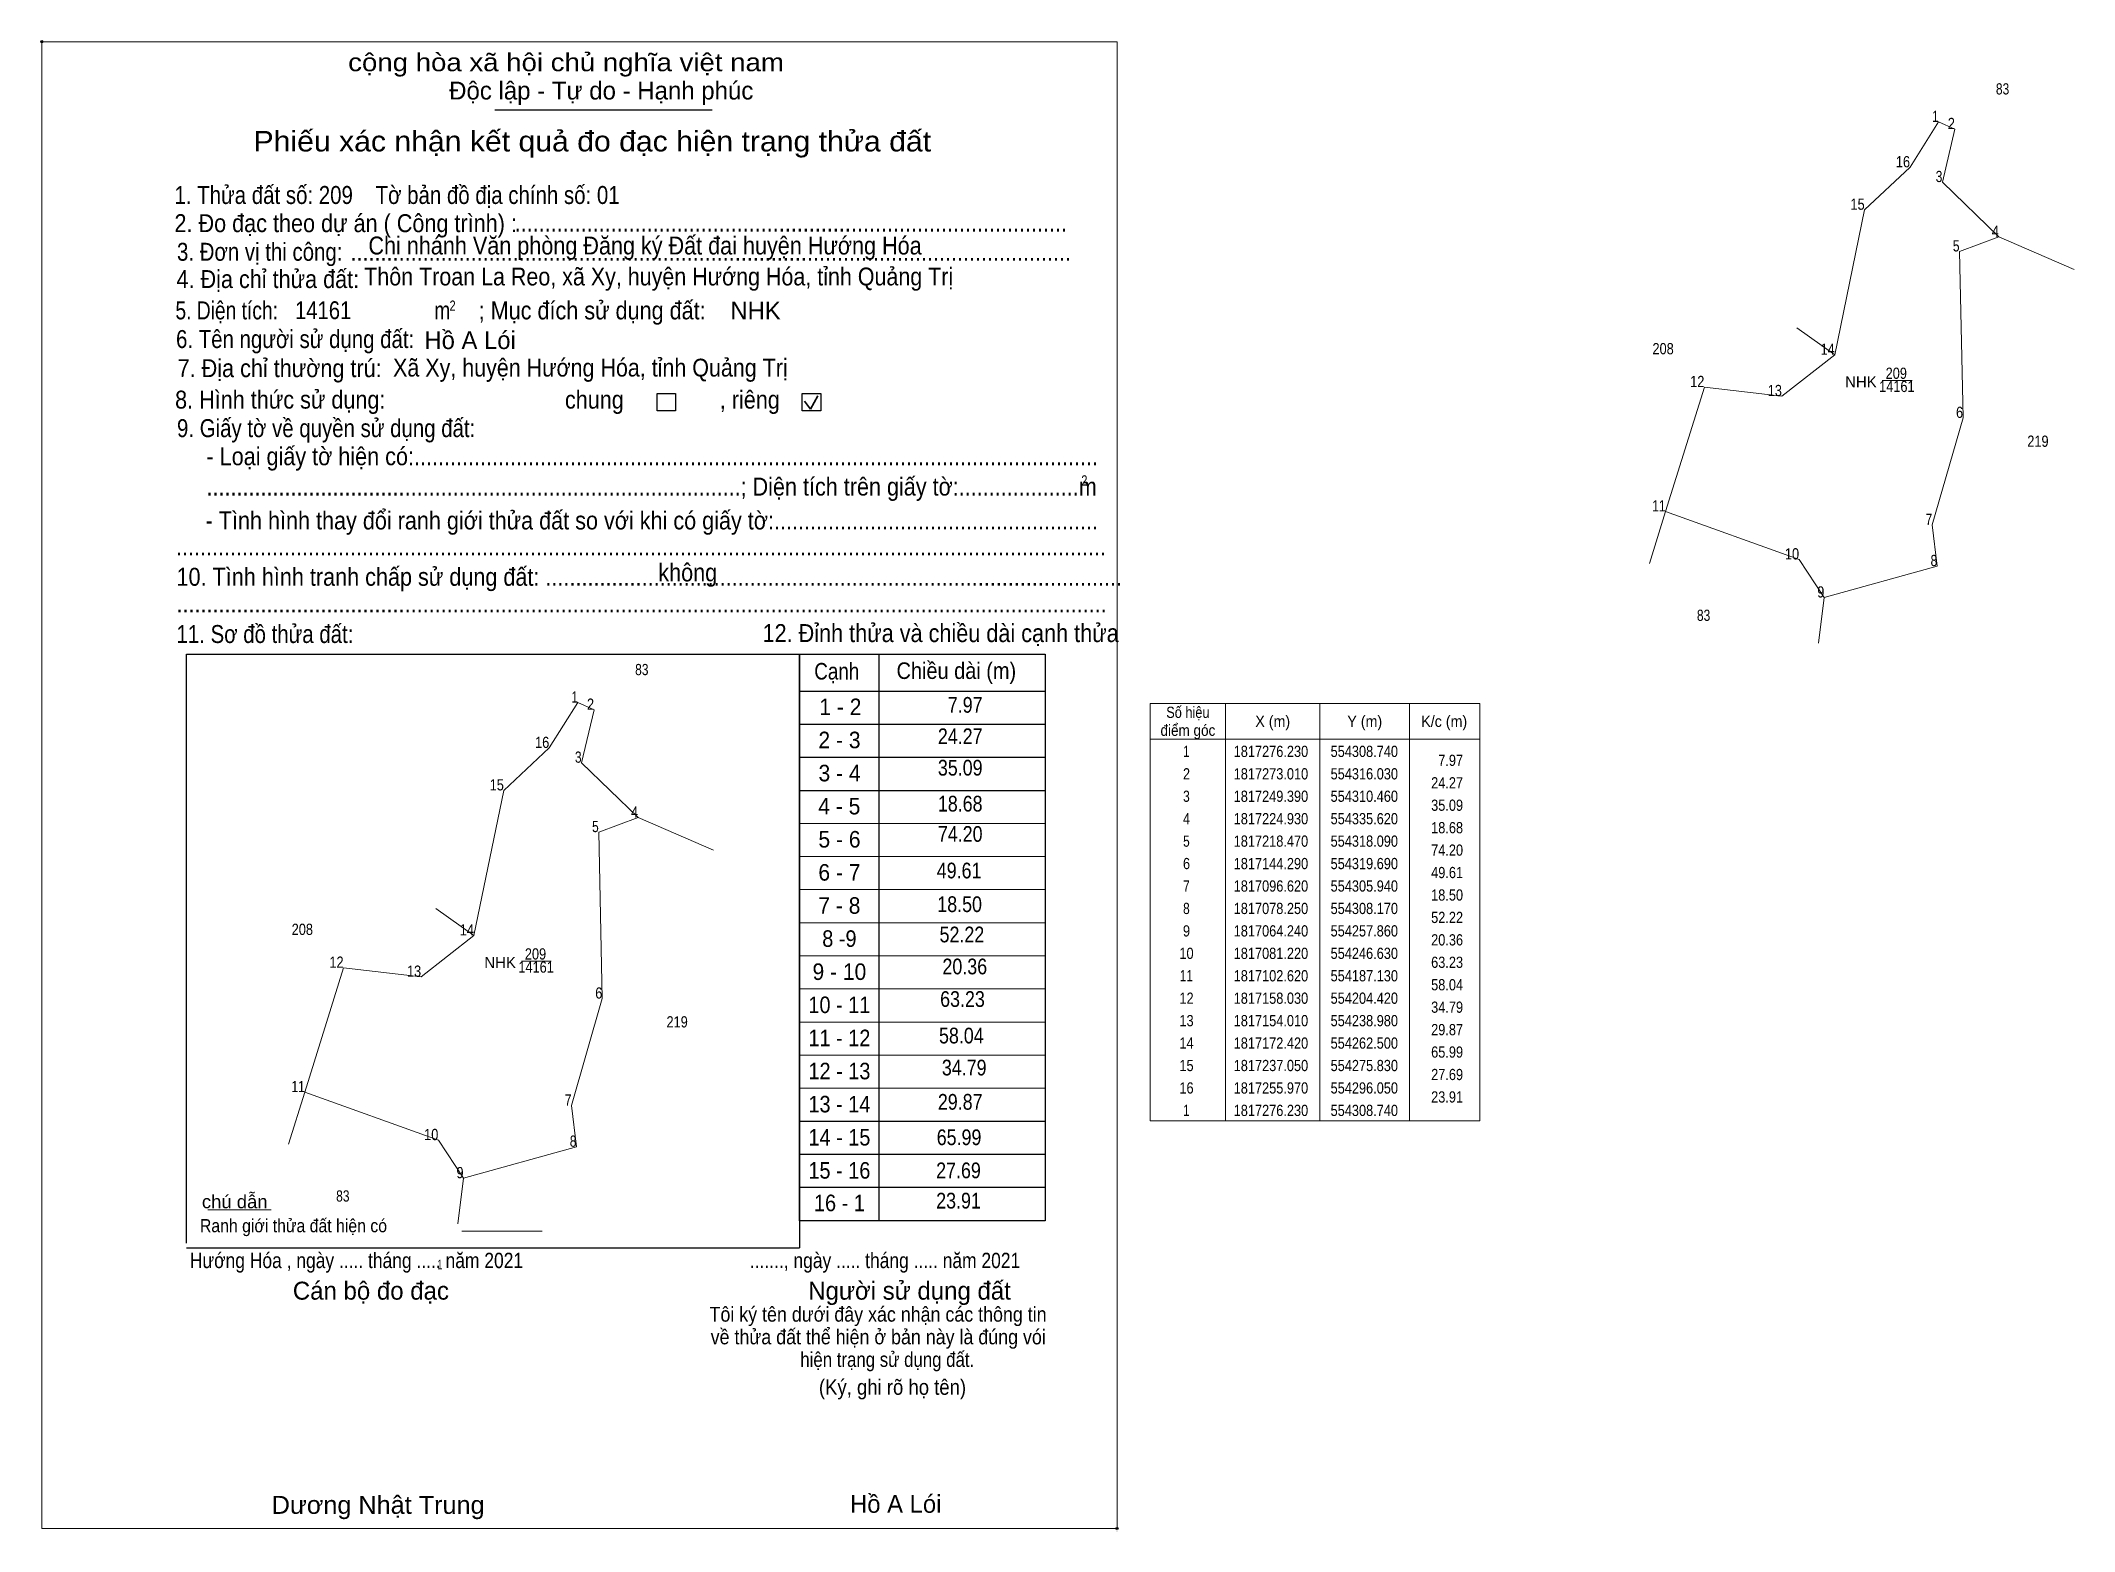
# Model space of a CAD drawing. Header units: metres. Extents: x 553463 to 554369, y 1816648 to 1817312.
import ezdxf
from ezdxf.enums import TextEntityAlignment as Align

# ---------------------------------------------------------------- set-up
doc = ezdxf.new("R2010")
doc.units = ezdxf.units.M
doc.header["$LTSCALE"] = 2
doc.header["$PDMODE"] = 32
doc.header["$PDSIZE"] = 1
for name, color, linetype, lineweight in [('1', 7, 'Continuous', 13), ('10', 7, 'Continuous', 13), ('17', 7, 'Continuous', 13), ('2', 7, 'Continuous', 25), ('30', 7, 'Continuous', 25), ('6', 7, 'Continuous', 13), ('63', 7, 'Continuous', 13)]:
    doc.layers.add(name, color=color, linetype=linetype, lineweight=lineweight)

msp = doc.modelspace()

# ---------------------------------------------------------------- linework, layer by layer
at = {"layer": '1'}
for points in [[(554308.74, 1817276.23), (554316.03, 1817273.01), (554310.46, 1817249.39), (554335.62, 1817224.93), (554318.09, 1817218.47), (554319.69, 1817144.29), (554305.94, 1817096.62), (554308.17, 1817078.25), (554257.86, 1817064.24), (554246.63, 1817081.22), (554187.13, 1817102.62), (554204.42, 1817158.03), (554238.98, 1817154.01), (554262.5, 1817172.42), (554275.83, 1817237.05), (554296.05, 1817255.97)], [(553702.48, 1817017.46), (553709.77, 1817014.24), (553704.2, 1816990.62), (553729.36, 1816966.16), (553711.83, 1816959.7), (553713.43, 1816885.52), (553699.68, 1816837.85), (553701.91, 1816819.48), (553651.6, 1816805.47), (553640.37, 1816822.45), (553580.87, 1816843.85), (553598.16, 1816899.26), (553632.72, 1816895.24), (553656.24, 1816913.65), (553669.57, 1816978.28), (553689.79, 1816997.2)]]:
    msp.add_lwpolyline(points, close=True, dxfattribs=at)
at = {"layer": '10'}
for p, q in [((554335.62, 1817224.93), (554369.24, 1817210.46)), ((554255.26, 1817043.91), (554257.86, 1817064.24)), ((553729.36, 1816966.16), (553762.98, 1816951.69)), ((553649, 1816785.14), (553651.6, 1816805.47))]:
    msp.add_line(p, q, dxfattribs=at)
for points in [[(554316.03, 1817273.01), (554310.46, 1817249.39), (554335.62, 1817224.93), (554318.09, 1817218.47), (554319.69, 1817144.29), (554305.94, 1817096.62), (554308.17, 1817078.25), (554257.86, 1817064.24), (554246.63, 1817081.22), (554187.13, 1817102.62)], [(554262.5, 1817172.42), (554275.83, 1817237.05), (554296.05, 1817255.97), (554308.74, 1817276.23), (554316.03, 1817273.01)], [(554245.57, 1817184.48), (554262.5, 1817172.42), (554238.98, 1817154.01), (554204.42, 1817158.03), (554187.13, 1817102.62), (554179.91, 1817079.46)], [(553709.77, 1817014.24), (553704.2, 1816990.62), (553729.36, 1816966.16), (553711.83, 1816959.7), (553713.43, 1816885.52), (553699.68, 1816837.85), (553701.91, 1816819.48), (553651.6, 1816805.47), (553640.37, 1816822.45), (553580.87, 1816843.85)], [(553656.24, 1816913.65), (553669.57, 1816978.28), (553689.79, 1816997.2), (553702.48, 1817017.46), (553709.77, 1817014.24)], [(553639.31, 1816925.71), (553656.24, 1816913.65), (553632.72, 1816895.24), (553598.16, 1816899.26), (553580.87, 1816843.85), (553573.65, 1816820.69)]]:
    msp.add_lwpolyline(points, dxfattribs=at)
at = {"layer": '17'}
msp.add_line((553537.67, 1816791.34), (553565.91, 1816791.34), dxfattribs=at)
at = {"layer": '2'}
for p, q in [((553665.47, 1817281.53), (553762.34, 1817281.53)), ((553528.11, 1817039.03), (553801.24, 1817039.03)), ((553528.11, 1816776.51), (553528.11, 1817039.03)), ((553801.24, 1816774.36), (553528.11, 1816774.36))]:
    msp.add_line(p, q, dxfattribs=at)
at = {"layer": '2', "lineweight": 35}
for p, q in [((553806.19, 1817148.14), (553809.51, 1817154.07)), ((553803.47, 1817151.68), (553806.19, 1817148.14))]:
    msp.add_line(p, q, dxfattribs=at)
at = {"layer": '2', "lineweight": 13}
msp.add_lwpolyline([(553463.7, 1817311.91), (553942.74, 1817311.91), (553942.74, 1816649.35), (553463.7, 1816649.35)], close=True, dxfattribs=at)
at = {"layer": '2'}
for points in [[(553737.8, 1817155.1), (553746.02, 1817155.1), (553746.02, 1817147.42), (553737.8, 1817147.42)], [(553802.52, 1817155.1), (553810.75, 1817155.1), (553810.75, 1817147.42), (553802.52, 1817147.42)]]:
    msp.add_lwpolyline(points, close=True, dxfattribs=at)
for p in [(553463.7, 1817311.91), (553942.73, 1816649.35)]:
    msp.add_point(p, dxfattribs=at)
at = {"layer": '30'}
for p, q in [((553801.24, 1816786.53), (553801.24, 1817039.04)), ((553801.24, 1817039.04), (553910.66, 1817039.04)), ((553836.65, 1817039.04), (553836.65, 1816786.53)), ((553910.66, 1817039.04), (553910.66, 1816786.53)), ((553801.24, 1817022.58), (553910.66, 1817022.58)), ((553801.24, 1817007.83), (553910.66, 1817007.83)), ((553801.24, 1816993.08), (553910.66, 1816993.08)), ((553801.24, 1816978.32), (553910.66, 1816978.32)), ((553910.66, 1816830.79), (553801.24, 1816830.79)), ((553910.66, 1816816.03), (553801.24, 1816816.03)), ((553910.66, 1816801.28), (553801.24, 1816801.28)), ((553910.66, 1816786.53), (553801.24, 1816786.53))]:
    msp.add_line(p, q, dxfattribs=at)
at = {"layer": '30', "lineweight": 13}
for p, q in [((553801.24, 1816963.57), (553910.66, 1816963.57)), ((553801.24, 1816948.82), (553910.66, 1816948.82)), ((553801.24, 1816934.07), (553910.66, 1816934.07)), ((553801.24, 1816919.31), (553910.66, 1816919.31)), ((553801.24, 1816904.56), (553910.66, 1816904.56)), ((553801.24, 1816889.81), (553910.66, 1816889.81)), ((553801.24, 1816875.05), (553910.66, 1816875.05)), ((553801.24, 1816860.3), (553910.66, 1816860.3)), ((553801.24, 1816845.55), (553910.66, 1816845.55)), ((553801.24, 1816830.78), (553910.66, 1816830.78)), ((553801.24, 1816816.03), (553910.66, 1816816.03)), ((553801.24, 1816801.28), (553910.66, 1816801.28))]:
    msp.add_line(p, q, dxfattribs=at)
at = {"layer": '6'}
msp.add_line((553650.91, 1816781.82), (553686.61, 1816781.82), dxfattribs=at)
at = {"layer": '63'}
for p, q in [((554283.61, 1817160.92), (554296.97, 1817160.92)), ((553991.11, 1817017.09), (553991.11, 1816831.09)), ((554033.11, 1817017.09), (554033.11, 1816831.09)), ((554073.11, 1817017.09), (554073.11, 1816831.09)), ((553957.51, 1817001.09), (554104.31, 1817001.09)), ((553677.35, 1816902.15), (553690.71, 1816902.15))]:
    msp.add_line(p, q, dxfattribs=at)
at = {"layer": '63', "lineweight": 25}
msp.add_line((553801.25, 1817039.04), (553801.25, 1816774.37), dxfattribs=at)
at = {"layer": '63'}
msp.add_lwpolyline([(553957.51, 1817017.09), (554104.31, 1817017.09), (554104.31, 1816831.09), (553957.51, 1816831.09)], close=True, dxfattribs=at)

# ---------------------------------------------------------------- texts
at = {"layer": '1'}
for s, height, width, p in [('209', 5, 0.85, (554289.915, 1817161.69)), ('14161', 5, 0.85, (554290.18, 1817155.83)), ('14161', 5, 0.85, (553683.92, 1816897.06)), ('209', 5, 0.85, (553683.655, 1816902.92)), ('1', 4.225, 0.7, (553641.04, 1816764.88))]:
    msp.add_text(s, height=height, dxfattribs=dict(at, width=width)).set_placement(p, align=Align.CENTER)
for p in [(554274.16, 1817157.87), (553667.9, 1816899.1)]:
    msp.add_text('NHK', height=5, dxfattribs=at).set_placement(p, align=Align.CENTER)
at = {"layer": '10'}
for s, height, width, p in [('1 - 2', 7.377, 0.95, (553819.475, 1817011.84)), ('2 - 3', 7.377, 0.95, (553819.09, 1816997.09)), ('3 - 4', 7.377, 0.95, (553819.135, 1816982.33)), ('4 - 5', 7.377, 0.95, (553819.01, 1816967.59)), ('5 - 6', 7.377, 0.95, (553819.095, 1816952.83)), ('6 - 7', 7.377, 0.95, (553819.06, 1816938.08)), ('7 - 8', 7.37, 0.95, (553819.05, 1816923.32)), ('8 -9', 7.37, 0.9, (553819.05, 1816908.57)), ('9 - 10', 7.37, 0.95, (553819.05, 1816893.82)), ('10 - 11', 7.37, 0.9, (553819.045, 1816879.06)), ('11 - 12', 7.37, 0.9, (553819.05, 1816864.3)), ('12 - 13', 7.37, 0.9, (553819.055, 1816849.55)), ('13 - 14', 7.37, 0.9, (553819.05, 1816834.8)), ('14 - 15', 7.37, 0.9, (553819.055, 1816820.03)), ('15 - 16', 7.37, 0.9, (553819.05, 1816805.28)), ('16 - 1', 7.37, 0.9, (553819.055, 1816790.78))]:
    msp.add_text(s, height=height, dxfattribs=dict(at, width=width)).set_placement(p, align=Align.CENTER)
at = {"layer": '2'}
for s, height, width, p in [('cộng hòa xã hội chủ nghĩa việt nam', 7.995, 1.15, (553600.2, 1817298.79)), ('1. Thửa đất số: 209    Tờ bản đồ địa chính số: 01', 8.01, 0.85, (553522.81, 1817239.63)), ('2. Đo đạc theo dự án ( Công trình) : ', 8.001, 0.9, (553522.81, 1817227.08)), ('............................................................................................', 8.001, 0.9, (553674.34, 1817227.36)), ('3. Đơn vị thi công:', 8.001, 0.85, (553523.94, 1817214.33)), ('Chi nhánh Văn phòng Đăng ký Đất đai huyện Hướng Hóa', 7.994, 0.9, (553609.22, 1817217.12)), ('4. Địa chỉ thửa đất:', 8.001, 0.9, (553523.72, 1817202.16)), ('........................................................................................................................', 8.001, 0.9, (553601.23, 1817214.33)), ('Thôn Troan La Reo, xã Xy, huyện Hướng Hóa, tỉnh Quảng Trị', 7.943, 0.9, (553607.34, 1817203.33)), ('5. Diện tích:', 8.001, 0.8, (553523.24, 1817188.2)), ('14161', 7.94, 0.85, (553576.5, 1817188.32)), ('m', 7.995, 0.8, (553638.55, 1817188.2)), ('2', 4.568, 0.8, (553645.35, 1817192.03)), ('; Mục đích sử dụng đất:', 7.995, 0.9, (553658.34, 1817188.2)), ('6. Tên người sử dụng đất:', 8.001, 0.85, (553523.51, 1817175.43)), ('7. Địa chỉ thường trú:', 8.001, 0.9, (553524.22, 1817162.46)), ('Xã Xy, huyện Hướng Hóa, tỉnh Quảng Trị', 7.943, 0.9, (553620.21, 1817162.73)), ('8. Hình thức sử dụng:', 8.001, 0.9, (553523.09, 1817148.44)), ('chung                , riêng', 7.995, 0.9, (553696.78, 1817148.44)), ('9. Giấy tờ về quyền sử dụng đất:', 8.001, 0.85, (553523.94, 1817135.73)), ('     - Loại giấy tờ hiện có:..................................................................................................................', 7.995, 0.9, (553523.72, 1817123.2)), ('     .........................................................................................; Diện tích trên giấy tờ:....................m', 7.995, 0.9, (553523.72, 1817109.68)), ('2', 4.568, 0.8, (553926.84, 1817114.15)), ('     - Tình hình thay đổi ranh giới thửa đất so với khi có giấy tờ:......................................................', 7.995, 0.9, (553523.31, 1817094.59)), ('...........................................................................................................................................................', 7.995, 0.9, (553523.51, 1817083)), ('10. Tình hình tranh chấp sử dụng đất: ................................................................................................', 8.001, 0.9, (553523.72, 1817069.48)), ('không', 7.996, 0.9, (553738.38, 1817071.43)), ('...........................................................................................................................................................', 7.995, 0.9, (553523.72, 1817057.64)), ('11. Sơ đồ thửa đất:', 8.001, 0.85, (553523.72, 1817043.98)), ('12. Đỉnh thửa và chiều dài cạnh thửa', 8.011, 0.9, (553784.8, 1817044.39)), ('Hướng Hóa , ngày ..... tháng ..... năm 2021', 6.833, 0.85, (553529.68, 1816765.41)), ('......., ngày ..... tháng ..... năm 2021', 6.833, 0.85, (553779.16, 1816765.41)), ('(Ký, ghi rõ họ tên)', 6.854, 0.9, (553809.93, 1816708.94)), ('Dương Nhật Trung', 8.004, 1.05, (553566.13, 1816655.9))]:
    msp.add_text(s, height=height, dxfattribs=dict(at, width=width)).set_placement(p)
for s, height, p in [('Độc lập - Tự do - Hạnh phúc', 7.995, (553645.19, 1817286.19)), ('NHK', 7.943, (553770.5, 1817188.15)), ('Hồ A Lói', 7.94, (553634.17, 1817174.99)), ('Cán bộ đo đạc', 7.996, (553575.54, 1816751.35)), ('Người sử dụng đất', 7.995, (553805.16, 1816751.35)), ('Hồ A Lói', 7.94, (553823.79, 1816656.37))]:
    msp.add_text(s, height=height, dxfattribs=at).set_placement(p)
for s, height, width, p in [('Phiếu xác nhận kết quả đo đạc hiện trạng thửa đất', 9.136, 1.1, (553708.97, 1817263.04)), ('Tôi ký tên dưới đây xác nhận các thông tin', 6.605, 0.9, (553836.28, 1816741.54)), ('về thửa đất thể hiện ở bản này là đúng vói', 6.605, 0.9, (553836.355, 1816731.44)), ('hiện trạng sử dụng đất.', 6.591, 0.85, (553840.375, 1816721.38))]:
    msp.add_text(s, height=height, dxfattribs=dict(at, width=width)).set_placement(p, align=Align.CENTER)
msp.add_text('.', height=2.285, dxfattribs=at).set_placement((553942.681, 1816648.1), align=Align.CENTER)
at = {"layer": '30'}
for s, width, p in [('Chiều dài (m)', 0.9, (553844.51, 1817027.96)), ('Cạnh', 0.85, (553807.86, 1817027.71))]:
    msp.add_text(s, height=7.377, dxfattribs=dict(at, width=width)).set_placement(p)
at = {"layer": '6'}
for s, width, p in [('chú dẫn', 1.05, (553535.03, 1816792.09)), ('Ranh giới thửa đất hiện có ', 0.9, (553534.15, 1816781.39))]:
    msp.add_text(s, height=5.854, dxfattribs=dict(at, width=width)).set_placement(p)
at = {"layer": '63'}
for s, width, p in [('83', 0.8, (554337.275, 1817288.42)), ('208', 0.85, (554186.035, 1817172.65)), ('219', 0.85, (554353.025, 1817131.43)), ('83', 0.8, (554204.075, 1817053.83)), ('83', 0.8, (553731.015, 1817029.65)), ('Số hiệu', 0.85, (553974.305, 1817010.59)), ('X (m)', 0.95, (554012.11, 1817006.59)), ('Y (m)', 0.95, (554053.11, 1817006.59)), ('K/c (m)', 0.95, (554088.515, 1817006.59)), ('điểm góc', 0.9, (553974.315, 1817002.59)), (' 1', 0.75, (553972.91, 1816993.19)), ('1817276.230', 0.85, (554011.31, 1816993.19)), ('554308.740', 0.85, (554052.905, 1816993.19)), (' 2', 0.85, (553972.91, 1816983.19)), ('1817273.010', 0.85, (554011.31, 1816983.19)), ('554316.030', 0.85, (554052.905, 1816983.19)), (' 3', 0.8, (553972.915, 1816973.19)), ('1817249.390', 0.85, (554011.31, 1816973.19)), ('554310.460', 0.85, (554052.905, 1816973.19)), (' 4', 0.85, (553972.91, 1816963.19)), ('1817224.930', 0.85, (554011.31, 1816963.19)), ('554335.620', 0.85, (554052.905, 1816963.19)), (' 5', 0.8, (553972.915, 1816953.19)), ('1817218.470', 0.85, (554011.31, 1816953.19)), ('554318.090', 0.85, (554052.905, 1816953.19)), (' 6', 0.85, (553972.915, 1816943.19)), ('1817144.290', 0.85, (554011.31, 1816943.19)), ('554319.690', 0.85, (554052.905, 1816943.19)), (' 7', 0.8, (553972.91, 1816933.19)), ('1817096.620', 0.85, (554011.31, 1816933.19)), ('554305.940', 0.85, (554052.905, 1816933.19)), (' 8', 0.8, (553972.91, 1816923.19)), ('1817078.250', 0.85, (554011.31, 1816923.19)), ('554308.170', 0.85, (554052.905, 1816923.19)), ('208', 0.85, (553579.775, 1816913.88)), (' 9', 0.85, (553972.91, 1816913.19)), ('1817064.240', 0.85, (554011.31, 1816913.19)), ('554257.860', 0.85, (554052.905, 1816913.19)), (' 10', 0.85, (553972.905, 1816903.19)), ('1817081.220', 0.85, (554011.31, 1816903.19)), ('554246.630', 0.85, (554052.905, 1816903.19)), (' 11', 0.8, (553972.905, 1816893.19)), ('1817102.620', 0.85, (554011.31, 1816893.19)), ('554187.130', 0.85, (554052.905, 1816893.19)), (' 12', 0.85, (553972.915, 1816883.19)), ('1817158.030', 0.85, (554011.31, 1816883.19)), ('554204.420', 0.85, (554052.905, 1816883.19)), ('219', 0.85, (553746.765, 1816872.66)), (' 13', 0.85, (553972.91, 1816873.19)), ('1817154.010', 0.85, (554011.31, 1816873.19)), ('554238.980', 0.85, (554052.905, 1816873.19)), (' 14', 0.85, (553972.905, 1816863.19)), ('1817172.420', 0.85, (554011.31, 1816863.19)), ('554262.500', 0.85, (554052.905, 1816863.19)), (' 15', 0.85, (553972.91, 1816853.19)), ('1817237.050', 0.85, (554011.31, 1816853.19)), ('554275.830', 0.85, (554052.905, 1816853.19)), (' 16', 0.85, (553972.91, 1816843.19)), ('1817255.970', 0.85, (554011.31, 1816843.19)), ('554296.050', 0.85, (554052.905, 1816843.19)), (' 1', 0.75, (553972.91, 1816833.19)), ('1817276.230', 0.85, (554011.31, 1816833.19)), ('554308.740', 0.85, (554052.905, 1816833.19)), ('83', 0.8, (553597.815, 1816795.06))]:
    msp.add_text(s, height=5, dxfattribs=dict(at, width=width)).set_placement(p, align=Align.CENTER)
for s, height, width, p in [(' 1', 5, 0.75, (554308.74, 1817276.23)), (' 2', 5, 0.85, (554316.03, 1817273.01)), (' 16', 5, 0.85, (554296.05, 1817255.97)), (' 3', 5, 0.8, (554310.46, 1817249.39)), (' 15', 5, 0.85, (554275.83, 1817237.05)), (' 4', 5, 0.85, (554335.62, 1817224.93)), (' 5', 5, 0.8, (554318.09, 1817218.47)), (' 14', 5, 0.85, (554262.5, 1817172.42)), (' 12', 5, 0.85, (554204.42, 1817158.03)), (' 13', 5, 0.85, (554238.98, 1817154.01)), (' 6', 5, 0.85, (554319.69, 1817144.29)), (' 11', 5, 0.8, (554187.13, 1817102.62)), (' 7', 5, 0.8, (554305.94, 1817096.62)), (' 10', 5, 0.85, (554246.63, 1817081.22)), (' 8', 5, 0.8, (554308.17, 1817078.25)), (' 9', 5, 0.85, (554257.86, 1817064.24)), (' 1', 5, 0.75, (553702.48, 1817017.46)), (' 2', 5, 0.85, (553709.77, 1817014.24)), ('7.97', 7, 0.85, (553882.83, 1817012.91)), (' 16', 5, 0.85, (553689.79, 1816997.2)), ('24.27', 7, 0.85, (553882.83, 1816998.91)), (' 3', 5, 0.8, (553704.2, 1816990.62)), ('35.09', 7, 0.85, (553882.83, 1816984.91)), ('7.97', 5, 0.85, (554096.91, 1816989.19)), (' 15', 5, 0.85, (553669.57, 1816978.28)), ('24.27', 5, 0.85, (554096.91, 1816979.19)), ('18.68', 7, 0.85, (553882.83, 1816968.88)), ('35.09', 5, 0.85, (554096.91, 1816969.19)), (' 5', 5, 0.8, (553711.83, 1816959.7)), (' 4', 5, 0.85, (553729.36, 1816966.16)), ('18.68', 5, 0.85, (554096.91, 1816959.19)), ('74.20', 7, 0.85, (553882.83, 1816955.38)), ('49.61', 7, 0.85, (553882.33, 1816939.09)), ('74.20', 5, 0.85, (554096.91, 1816949.19)), ('49.61', 5, 0.85, (554096.91, 1816939.19)), ('18.50', 7, 0.85, (553882.57, 1816924.08)), ('18.50', 5, 0.85, (554096.91, 1816929.19)), (' 14', 5, 0.85, (553656.24, 1816913.65)), ('52.22', 5, 0.85, (554096.91, 1816919.19)), ('52.22', 7, 0.85, (553883.59, 1816910.58)), ('20.36', 5, 0.85, (554096.91, 1816909.19)), (' 12', 5, 0.85, (553598.16, 1816899.26)), (' 13', 5, 0.85, (553632.72, 1816895.24)), ('20.36', 7, 0.85, (553884.87, 1816896.33)), ('63.23', 5, 0.85, (554096.91, 1816899.19)), ('58.04', 5, 0.85, (554096.91, 1816889.19)), (' 6', 5, 0.85, (553713.43, 1816885.52)), ('63.23', 7, 0.85, (553883.84, 1816881.82)), ('34.79', 5, 0.85, (554096.91, 1816879.19)), ('29.87', 5, 0.85, (554096.91, 1816869.19)), ('58.04', 7, 0.85, (553883.34, 1816865.54)), ('65.99', 5, 0.85, (554096.91, 1816859.19)), ('34.79', 7, 0.85, (553884.61, 1816851.28)), (' 11', 5, 0.8, (553580.87, 1816843.85)), ('27.69', 5, 0.85, (554096.91, 1816849.19)), (' 7', 5, 0.8, (553699.68, 1816837.85)), ('29.87', 7, 0.85, (553882.83, 1816836)), ('23.91', 5, 0.85, (554096.91, 1816839.19)), (' 10', 5, 0.85, (553640.37, 1816822.45)), (' 8', 5, 0.8, (553701.91, 1816819.48)), ('65.99', 7, 0.85, (553882.32, 1816820.22)), (' 9', 5, 0.85, (553651.6, 1816805.47)), ('27.69', 7, 0.85, (553882.07, 1816805.46)), ('23.91', 7, 0.85, (553882.08, 1816791.97))]:
    msp.add_text(s, height=height, dxfattribs=dict(at, width=width)).set_placement(p, align=Align.RIGHT)

doc.saveas('drawing.dxf')
